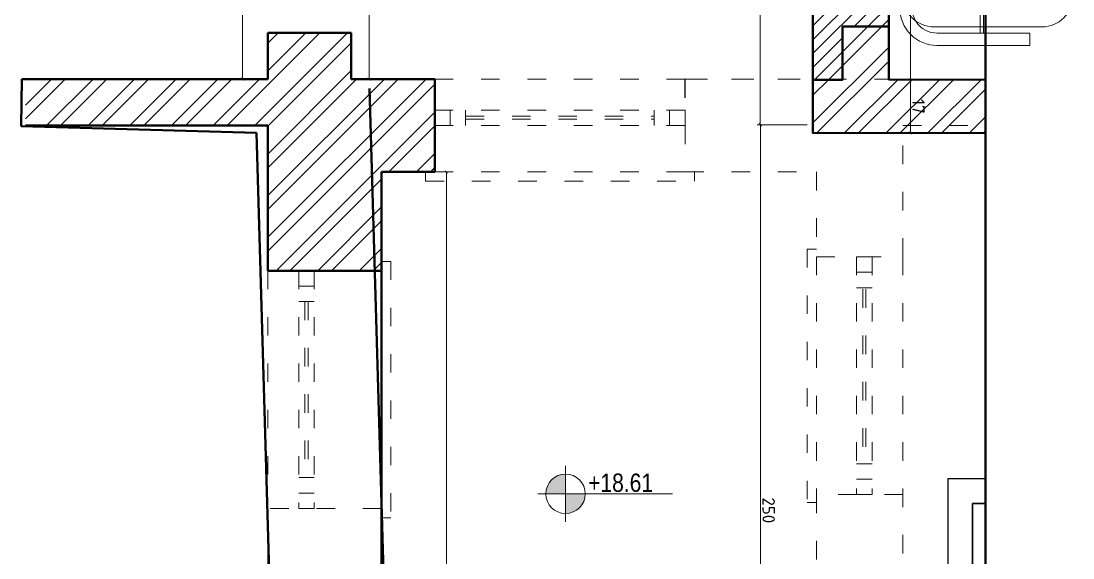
# Model space of a CAD drawing. Header units: inches. Extents: x -10121 to 9010, y 58067 to 62726.
# Drawn here: x 3014.3 to 3354.6, y 61552.1 to 61725.9 of the extents above; entities that cross this region are included whole.
import ezdxf

# ---------------------------------------------------------------- set-up
doc = ezdxf.new("R2010")
doc.units = ezdxf.units.IN
doc.linetypes.add('ACAD_ISO03W100', pattern=[30, 12, -18])
for name, color, linetype, lineweight in [('A-DUVAR 0.50', 40, 'Continuous', 50), ('A-YAZI 0.15', 190, 'Continuous', 15), ('Auto-Duvar', 193, 'Continuous', 25), ('Auto-Olcu', 33, 'Continuous', 15), ('Auto-Silik_Cizgiler', 47, 'Continuous', 9), ('Auto-SilikCizgiler', 251, 'Continuous', 9), ('Auto-Tefris', 32, 'Continuous', 9), ('Auto-Yazi', 7, 'Continuous', 20), ('OLCU+KOT', 70, 'Continuous', 20)]:
    doc.layers.add(name, color=color, linetype=linetype, lineweight=lineweight)
doc.styles.add('1-20', font='isocpeur.ttf', dxfattribs={"height": 4})
doc.styles.add('STYLE1', font='technic_.ttf')
doc.dimstyles.new('ölçü 1_20', dxfattribs={"dimtxt": 4, "dimasz": 1, "dimexe": 1, "dimexo": 3, "dimtad": 1, "dimdec": 0, "dimtxsty": '1-20', "dimblk": 'ARCHTICK', "dimcen": 1.5, "dimclrd": 256, "dimclre": 256, "dimclrt": 256, "dimadec": 0, "dimazin": 0, "dimtfac": 1, "dimtdec": 0, "dimtmove": 0, "dimatfit": 3, "dimldrblk": 'ARCHTICK', "dimfxl": 1, "dimlwd": -1, "dimlwe": -1, "dimarcsym": 0})

# ---------------------------------------------------------------- blocks, each defined once
blk = doc.blocks.new('_ARCHTICK')
at = {"color": 0, "linetype": 'ByBlock', "const_width": 0.15}
blk.add_lwpolyline([(-0.5, -0.5), (0.5, 0.5)], dxfattribs=at)
blk = doc.blocks.new('*D468')
at = {"layer": 'Auto-Olcu', "ltscale": 5, "transparency": 16777216}
for p, q in [((3119.61, 61818.78), (3127.87, 61818.78)), ((3126.87, 61818.78), (3126.87, 61707.08)), ((3124.12, 61707.08), (3127.87, 61707.08))]:
    blk.add_line(p, q, dxfattribs=at)
at = {"layer": 'DEFPOINTS', "color": 0, "ltscale": 5, "transparency": 16777216}
for p in [(3116.61, 61818.78), (3121.12, 61707.08), (3126.87, 61707.08)]:
    blk.add_point(p, dxfattribs=at)
at = {"layer": 'Auto-Olcu', "ltscale": 5, "transparency": 16777216}
for p, rotation in [((3126.87, 61818.78), 90), ((3126.87, 61707.08), 270)]:
    blk.add_blockref('_ARCHTICK', p, dxfattribs=dict(at, rotation=rotation))
at = {"layer": 'Auto-Olcu', "ltscale": 5, "transparency": 16777216, "insert": (3124.25, 61762.93), "char_height": 4, "attachment_point": 5, "rotation": 90, "style": '1-20'}
blk.add_mtext('112', dxfattribs=at)
blk = doc.blocks.new('*D469')
at = {"layer": 'Auto-Olcu', "ltscale": 5, "transparency": 16777216}
for p, q in [((3087.61, 61819), (3084.94, 61819)), ((3085.94, 61819), (3085.94, 61707.08)), ((3091.12, 61707.08), (3084.94, 61707.08))]:
    blk.add_line(p, q, dxfattribs=at)
at = {"layer": 'DEFPOINTS', "color": 0, "ltscale": 5, "transparency": 16777216}
for p in [(3090.61, 61819), (3085.94, 61707.08), (3094.12, 61707.08)]:
    blk.add_point(p, dxfattribs=at)
at = {"layer": 'Auto-Olcu', "ltscale": 5, "transparency": 16777216}
for p, rotation in [((3085.94, 61819), 90), ((3085.94, 61707.08), 270)]:
    blk.add_blockref('_ARCHTICK', p, dxfattribs=dict(at, rotation=rotation))
at = {"layer": 'Auto-Olcu', "ltscale": 5, "transparency": 16777216, "insert": (3083.31, 61763.04), "char_height": 4, "attachment_point": 5, "rotation": 90, "style": '1-20'}
blk.add_mtext('112', dxfattribs=at)
blk = doc.blocks.new('*D484')
at = {"layer": 'Auto-Olcu', "ltscale": 5, "transparency": 16777216}
for p, q in [((3133.86, 61677.08), (3152.9, 61677.08)), ((3151.9, 61677.08), (3151.9, 61308.92)), ((3133.86, 61308.92), (3152.9, 61308.92))]:
    blk.add_line(p, q, dxfattribs=at)
at = {"layer": 'DEFPOINTS', "color": 0, "ltscale": 5, "transparency": 16777216}
for p in [(3130.86, 61677.08), (3130.86, 61308.92), (3151.9, 61308.92)]:
    blk.add_point(p, dxfattribs=at)
at = {"layer": 'Auto-Olcu', "ltscale": 5, "transparency": 16777216}
for p, rotation in [((3151.9, 61677.08), 90), ((3151.9, 61308.92), 270)]:
    blk.add_blockref('_ARCHTICK', p, dxfattribs=dict(at, rotation=rotation))
at = {"layer": 'Auto-Olcu', "ltscale": 5, "transparency": 16777216, "insert": (3149.28, 61493), "char_height": 4, "attachment_point": 5, "rotation": 90, "style": '1-20'}
blk.add_mtext('368', dxfattribs=at)
blk = doc.blocks.new('*D489')
at = {"layer": 'Auto-Olcu', "ltscale": 5, "transparency": 16777216}
for p, q in [((3268.6, 61692.32), (3252.55, 61692.32)), ((3253.55, 61692.32), (3253.55, 61442.69)), ((3268.6, 61442.69), (3252.55, 61442.69))]:
    blk.add_line(p, q, dxfattribs=at)
at = {"layer": 'DEFPOINTS', "color": 0, "ltscale": 5, "transparency": 16777216}
for p in [(3271.6, 61692.32), (3253.55, 61442.69), (3271.6, 61442.69)]:
    blk.add_point(p, dxfattribs=at)
at = {"layer": 'Auto-Olcu', "ltscale": 5, "transparency": 16777216}
for p, rotation in [((3253.55, 61692.32), 90.00127019456967), ((3253.55, 61442.69), 270.0012701945697)]:
    blk.add_blockref('_ARCHTICK', p, dxfattribs=dict(at, rotation=rotation))
at = {"layer": 'Auto-Olcu', "ltscale": 5, "transparency": 16777216, "insert": (3256.17, 61567.51), "char_height": 4, "attachment_point": 5, "rotation": 270.0013, "style": '1-20'}
blk.add_mtext('250', dxfattribs=at)
blk = doc.blocks.new('*D492')
at = {"layer": 'Auto-Olcu', "ltscale": 5, "transparency": 16777216}
for p, q in [((3297.97, 61825.81), (3303.4, 61825.79)), ((3302.4, 61825.79), (3302.03, 61706.87)), ((3297.6, 61706.88), (3303.03, 61706.86))]:
    blk.add_line(p, q, dxfattribs=at)
at = {"layer": 'DEFPOINTS', "color": 0, "ltscale": 5, "transparency": 16777216}
for p in [(3294.97, 61825.82), (3294.6, 61706.89), (3302.03, 61706.87)]:
    blk.add_point(p, dxfattribs=at)
at = {"layer": 'Auto-Olcu', "ltscale": 5, "transparency": 16777216}
for p, rotation in [((3302.4, 61825.79), 89.82435780464125), ((3302.03, 61706.87), 269.8243578046412)]:
    blk.add_blockref('_ARCHTICK', p, dxfattribs=dict(at, rotation=rotation))
at = {"layer": 'Auto-Olcu', "ltscale": 5, "transparency": 16777216, "insert": (3299.59, 61766.34), "char_height": 4, "attachment_point": 5, "rotation": 89.8244, "style": '1-20'}
blk.add_mtext('119', dxfattribs=at)
blk = doc.blocks.new('*D494')
at = {"layer": 'Auto-Olcu', "ltscale": 5, "transparency": 16777216}
for p, q in [((3299.02, 61706.89), (3301.02, 61706.89)), ((3302.02, 61706.89), (3302.03, 61689.64)), ((3299.03, 61689.64), (3301.03, 61689.64))]:
    blk.add_line(p, q, dxfattribs=at)
at = {"layer": 'DEFPOINTS', "color": 0, "ltscale": 5, "transparency": 16777216}
for p in [(3302.02, 61706.89), (3302.03, 61689.64), (3302.03, 61689.64)]:
    blk.add_point(p, dxfattribs=at)
at = {"layer": 'Auto-Olcu', "ltscale": 5, "transparency": 16777216}
for p, rotation in [((3302.02, 61706.89), 90.04773363124546), ((3302.03, 61689.64), 270.0477336312455)]:
    blk.add_blockref('_ARCHTICK', p, dxfattribs=dict(at, rotation=rotation))
at = {"layer": 'Auto-Olcu', "ltscale": 5, "transparency": 16777216, "insert": (3304.65, 61698.27), "char_height": 4, "attachment_point": 5, "rotation": 270.0477, "style": '1-20'}
blk.add_mtext('17', dxfattribs=at)
blk = doc.blocks.new('*D495')
at = {"layer": 'Auto-Olcu', "ltscale": 5, "transparency": 16777216}
for p, q in [((3267.5, 61835.9), (3252.45, 61835.9)), ((3253.45, 61692.32), (3253.45, 61835.9)), ((3267.5, 61692.32), (3252.45, 61692.32))]:
    blk.add_line(p, q, dxfattribs=at)
at = {"layer": 'DEFPOINTS', "color": 0, "ltscale": 5, "transparency": 16777216}
for p in [(3253.45, 61835.9), (3270.5, 61835.9), (3270.5, 61692.32)]:
    blk.add_point(p, dxfattribs=at)
at = {"layer": 'Auto-Olcu', "ltscale": 5, "transparency": 16777216}
for p, rotation in [((3253.45, 61835.9), 90), ((3253.45, 61692.32), 270)]:
    blk.add_blockref('_ARCHTICK', p, dxfattribs=dict(at, rotation=rotation))
at = {"layer": 'Auto-Olcu', "ltscale": 5, "transparency": 16777216, "insert": (3250.82, 61764.11), "char_height": 4, "attachment_point": 5, "rotation": 90, "style": '1-20'}
blk.add_mtext('144', dxfattribs=at)
blk = doc.blocks.new('FGHGJ')
at = {"layer": 'Auto-Silik_Cizgiler'}
for p, q in [((18004.15, -6697.32), (18004.15, -6605.32)), ((18005.15, -6697.32), (18005.15, -6605.32))]:
    blk.add_line(p, q, dxfattribs=at)
at = {"layer": 'Auto-Tefris'}
blk.add_lwpolyline([(17979.15, -6617.32), (17979.15, -6685.32, 0.414214), (17989.15, -6695.32), (18024.15, -6695.32, 0.414214), (18034.15, -6685.32), (18034.15, -6617.32, 0.414214), (18024.15, -6607.32), (17989.15, -6607.32, 0.414214)], format="xyb", close=True, dxfattribs=at)
at = {"layer": 'Auto-Yazi'}
for p, q in [((18020.15, -6601.32), (18020.15, -6605.32)), ((17978.15, -6620.32), (17978.15, -6618.32)), ((17978.15, -6620.32), (17978.15, -6684.32)), ((17982.15, -6618.32), (17982.15, -6620.32)), ((17982.15, -6684.32), (17982.15, -6620.32)), ((18020.15, -6701.32), (18020.15, -6697.32))]:
    blk.add_line(p, q, dxfattribs=at)
for points in [[(17978.15, -6618.32), (17978.15, -6613.32, -0.414214), (17990.15, -6601.32), (18020.15, -6601.32)], [(17978.15, -6618.32), (17978.15, -6613.32, -0.414214), (17990.15, -6601.32), (18020.15, -6601.32)], [(17982.15, -6618.32), (17982.15, -6613.32, -0.414214), (17990.15, -6605.32), (18020.15, -6605.32)], [(17978.15, -6684.32), (17978.15, -6689.32, 0.414214), (17990.15, -6701.32), (18020.15, -6701.32)], [(17978.15, -6684.32), (17978.15, -6689.32, 0.414214), (17990.15, -6701.32), (18020.15, -6701.32)], [(17982.15, -6684.32), (17982.15, -6689.32, 0.414214), (17990.15, -6697.32), (18020.15, -6697.32)]]:
    blk.add_lwpolyline(points, format="xyb", dxfattribs=at)

msp = doc.modelspace()

# ---------------------------------------------------------------- hatches: boundary and pattern name
at = {"layer": 'Auto-Silik_Cizgiler'}
h = msp.add_hatch(dxfattribs=at)
h.set_pattern_fill('ANSI32', color=256)
h.set_pattern_definition([(45, (-18107.958, 83650.127), (-6.735192, 6.735192), []), (45, (-18103.468, 83650.127), (-6.735192, 6.735192), [])])
h.paths.add_polyline_path([(3270.49, 61835.88), (3270.49, 61835.92), (3280.06, 61835.92), (3280.06, 61809.89), (3295.05, 61809.89), (3295.05, 61836.04), (3294.61, 61911.64), (3269.69, 61911.64), (3269.69, 61865.64), (3245.02, 61865.64), (3245.19, 61835.72)])
h.paths.add_polyline_path([(3280.06, 61724.14), (3280.06, 61724.13), (3295.05, 61724.13), (3295.05, 61724.14)])
h = msp.add_hatch(dxfattribs=at)
h.set_pattern_fill('ANSI31', color=256)
h.set_pattern_definition([(45, (22874.2633, 50678.4637), (-2.24506403, 2.24506403), [])])
h.paths.add_polyline_path([(3270.36, 61835.92), (3280.06, 61835.98), (3280.06, 61809.89), (3295.05, 61809.89), (3295.12, 61724.14), (3280.06, 61724.14), (3280.06, 61706.89), (3270.5, 61706.89)])
h = msp.add_hatch(dxfattribs=at)
h.set_pattern_fill('ANSI32', color=256)
h.set_pattern_definition([(45, (34262.638, 0), (-6.7351921, 6.7351921), []), (45, (34267.128, 0), (-6.7351921, 6.7351921), [])])
h.paths.add_polyline_path([(3015.67, 61692.08), (3015.67, 61707.08), (3094.12, 61707.08), (3094.12, 61722.08), (3121.12, 61722.08), (3121.12, 61707.08), (3148.12, 61707.08), (3148.12, 61677.08), (3130.88, 61677.08), (3130.88, 61645.08), (3094.12, 61645.08), (3094.12, 61692.08)])
h = msp.add_hatch(dxfattribs=at)
h.set_pattern_fill('ANSI32', color=256)
h.set_pattern_definition([(45, (22874.263, 50678.464), (-6.735192, 6.735192), []), (45, (22878.7535, 50678.464), (-6.735192, 6.735192), [])])
h.paths.add_polyline_path([(3326.37, 61689.65), (3326.37, 61706.89), (3294.6, 61706.89), (3294.59, 61724.14), (3280.06, 61724.14), (3280.06, 61706.89), (3270.5, 61706.89), (3270.5, 61689.65)])
at = {"layer": 'OLCU+KOT'}
h = msp.add_hatch(color=256, dxfattribs=at)
h.paths.add_polyline_path([(3190.44, 61579.24, 0.414214), (3184.06, 61572.86), (3190.44, 61572.86)])
h.paths.add_polyline_path([(3196.81, 61572.86), (3190.44, 61572.86), (3190.44, 61566.48, 0.414214)])

# ---------------------------------------------------------------- linework, layer by layer
at = {"layer": 'A-DUVAR 0.50'}
for p, q in [((3326.37, 62198.05), (3326.37, 60399.84)), ((3295.05, 61836.04), (3295.05, 61706.88)), ((3094.12, 61707.08), (3094.12, 61722.08)), ((3094.12, 61722.08), (3121.12, 61722.08)), ((3121.12, 61722.08), (3121.12, 61707.08)), ((3014.49, 61707.08), (3094.12, 61707.08)), ((3121.12, 61707.08), (3148.12, 61707.08)), ((3148.12, 61707.08), (3148.12, 61677.08)), ((3295.05, 61706.88), (3326.37, 61706.91)), ((3094.12, 61692.08), (3015.67, 61692.08)), ((3094.12, 61645.08), (3094.12, 61692.08)), ((3148.12, 61677.08), (3130.88, 61677.08)), ((3130.88, 61677.08), (3130.88, 61645.08)), ((3130.88, 61645.08), (3094.12, 61645.08)), ((3130.88, 61645.08), (3130.86, 61308.92))]:
    msp.add_line(p, q, dxfattribs=at)
at = {"layer": 'A-DUVAR 0.50', "color": 0}
for p, q in [((3014.25, 61691.87), (3014.49, 61707.08)), ((3127.03, 61704.08), (3136.82, 61361.53)), ((3090.43, 61689.66), (3014.25, 61691.87)), ((3014.25, 61691.87), (3090.43, 61689.66)), ((3098.46, 61408.53), (3090.43, 61689.66)), ((3090.43, 61689.66), (3098.46, 61408.53))]:
    msp.add_line(p, q, dxfattribs=at)
at = {"layer": 'A-DUVAR 0.50', "ltscale": 0.8}
msp.add_line((3094.1, 61674.85), (3094.1, 61684.85), dxfattribs=at)
at = {"layer": 'A-DUVAR 0.50'}
msp.add_lwpolyline([(3326.37, 61689.66), (3270.5, 61689.61), (3270.5, 61835.9), (3245.19, 61835.64)], dxfattribs=at)
at = {"layer": 'A-DUVAR 0.50', "ltscale": 0.8}
msp.add_lwpolyline([(3295.12, 61724.14), (3280.06, 61724.14), (3280.06, 61706.89), (3270.5, 61706.89)], dxfattribs=at)
at = {"layer": 'Auto-Duvar'}
for p, q in [((3322.1, 61569.68), (3326.37, 61569.68)), ((3322.1, 61425.16), (3322.1, 61569.68))]:
    msp.add_line(p, q, dxfattribs=at)
for points in [[(3326.37, 61577.68), (3314.1, 61577.68), (3314.1, 61522.67)], [(3326.37, 61569.68), (3322.1, 61569.68), (3322.1, 61522.67)]]:
    msp.add_lwpolyline(points, dxfattribs=at)
at = {"layer": 'Auto-SilikCizgiler', "color": 1, "linetype": 'ACAD_ISO03W100', "ltscale": 0.5, "true_color": 0xe60000}
for p, q in [((3148.12, 61692.08), (3148.12, 61677.08)), ((3299.57, 61692.08), (3326.37, 61692.08)), ((3299.62, 61692.08), (3326.37, 61692.08)), ((3299.62, 61649.58), (3299.62, 61692.08)), ((3148.12, 61677.08), (3130.88, 61677.08)), ((3145.12, 61677.08), (3145.12, 61674.08)), ((3232.14, 61677.08), (3232.14, 61674.08)), ((3271.62, 61677.08), (3271.62, 61649.58)), ((3271.62, 61652.08), (3268.62, 61652.08)), ((3271.62, 61649.58), (3299.62, 61649.58)), ((3130.88, 61648.08), (3133.88, 61648.08)), ((3133.88, 61648.08), (3133.88, 61565.08)), ((3130.88, 61645.08), (3130.88, 61568.08)), ((3271.62, 61572.58), (3271.62, 61523.58)), ((3299.62, 61572.58), (3271.62, 61572.58)), ((3299.62, 61523.58), (3299.62, 61572.58)), ((3271.62, 61570.08), (3268.62, 61570.08)), ((3130.88, 61565.08), (3133.88, 61565.08))]:
    msp.add_line(p, q, dxfattribs=at)
for points in [[(3148.12, 61692.08), (3148.12, 61707.08), (3121.12, 61707.08), (3121.12, 61722.08)], [(3148.12, 61707.08), (3229.12, 61707.08)], [(3326.37, 61707.08), (3229.07, 61707.08), (3229.07, 61697.08)], [(3280.09, 61707.08), (3229.12, 61707.08), (3229.12, 61697.08)], [(3229.14, 61707.08), (3229.14, 61677.08), (3271.62, 61677.08)], [(3326.37, 61707.08), (3294.62, 61707.08)], [(3148.12, 61697.08), (3229.12, 61697.08)], [(3148.12, 61697.08), (3148.12, 61692.08)], [(3153.12, 61697.08), (3153.12, 61692.08)], [(3158.12, 61697.08), (3158.12, 61692.08)], [(3219.12, 61697.08), (3219.12, 61692.08)], [(3224.12, 61697.08), (3224.12, 61692.08)], [(3229.12, 61697.08), (3229.12, 61692.08)], [(3158.12, 61695.08), (3219.12, 61695.08)], [(3158.12, 61694.08), (3219.12, 61694.08)], [(3148.12, 61692.08), (3229.12, 61692.08)], [(3229.12, 61692.08), (3229.14, 61692.08)], [(3130.88, 61645.08), (3130.88, 61677.08)], [(3148.12, 61677.08), (3229.14, 61677.08)], [(3145.12, 61674.08), (3232.14, 61674.08)], [(3268.62, 61652.08), (3268.62, 61570.08)], [(3271.62, 61649.58), (3271.62, 61572.58)], [(3284.62, 61649.58), (3284.62, 61572.58)], [(3284.62, 61649.58), (3289.62, 61649.58)], [(3289.62, 61649.58), (3289.62, 61572.58)], [(3299.62, 61649.58), (3299.62, 61572.58)], [(3094.12, 61645.08), (3094.12, 61568.08)], [(3104.12, 61645.08), (3104.12, 61568.08)], [(3104.12, 61645.08), (3109.12, 61645.08)], [(3109.12, 61645.08), (3109.12, 61568.08)], [(3284.62, 61644.58), (3289.62, 61644.58)], [(3104.12, 61640.08), (3109.12, 61640.08)], [(3284.62, 61639.58), (3289.62, 61639.58)], [(3286.62, 61639.08), (3286.62, 61582.58)], [(3287.62, 61639.08), (3287.62, 61582.58)], [(3104.12, 61635.08), (3109.12, 61635.08)], [(3106.12, 61635.08), (3106.12, 61578.08)], [(3107.12, 61635.08), (3107.12, 61578.08)], [(3284.62, 61582.58), (3289.62, 61582.58)], [(3104.12, 61578.08), (3109.12, 61578.08)], [(3284.62, 61577.58), (3289.62, 61577.58)], [(3104.12, 61573.08), (3109.12, 61573.08)], [(3284.62, 61572.58), (3289.62, 61572.58)], [(3130.88, 61568.08), (3094.12, 61568.08), (3094.12, 61519.08), (3130.88, 61519.08)], [(3130.88, 61568.08), (3094.12, 61568.08), (3094.12, 61519.08), (3130.88, 61519.08)], [(3104.12, 61568.08), (3109.12, 61568.08)], [(3130.88, 61519.08), (3130.88, 61568.08)]]:
    msp.add_lwpolyline(points, dxfattribs=at)
at = {"layer": 'OLCU+KOT'}
for p, q in [((3190.44, 61581.94), (3190.44, 61563.78)), ((3181.51, 61572.86), (3225.06, 61572.86))]:
    msp.add_line(p, q, dxfattribs=at)
msp.add_circle((3190.44, 61572.86), 6.38, dxfattribs=at)

# ---------------------------------------------------------------- block references
at = {"layer": 'A-YAZI 0.15'}
msp.add_blockref('FGHGJ', (-14679.52, 68419.3), dxfattribs=at)

# ---------------------------------------------------------------- texts
at = {"layer": 'OLCU+KOT', "style": 'STYLE1'}
msp.add_text('+18.61', height=5.94, dxfattribs=at).set_placement((3197.76, 61573.48))

# ---------------------------------------------------------------- dimensions: what is measured, and where the dimension line sits
at = {"layer": 'Auto-Olcu', "ltscale": 5}
for p1, p2, distance, picture, middle in [((3270.5, 61692.32), (3270.5, 61835.9), 17.06, '*D495', (3250.82, 61764.11)), ((3294.97, 61825.82), (3294.6, 61706.89), 7.43, '*D492', (3299.59, 61766.34)), ((3302.02, 61706.89), (3302.03, 61689.64), 0, '*D494', (3304.65, 61698.27)), ((3271.6, 61692.32), (3271.6, 61442.69), -18.05, '*D489', (3256.17, 61567.51)), ((3130.86, 61677.08), (3130.86, 61308.92), 21.04, '*D484', (3149.28, 61493))]:
    dim = msp.add_aligned_dim(p1=p1, p2=p2, distance=distance, dimstyle='ölçü 1_20', dxfattribs=at)
    dim.commit()
    dim.dimension.update_dxf_attribs({"geometry": picture, "text_midpoint": middle})
for base, p1, p2, picture, middle in [((3085.94, 61707.08), (3090.61, 61819), (3094.12, 61707.08), '*D469', (3083.31, 61763.04)), ((3126.87, 61707.08), (3116.61, 61818.78), (3121.12, 61707.08), '*D468', (3124.25, 61762.93))]:
    dim = msp.add_linear_dim(base=base, p1=p1, p2=p2, angle=90, dimstyle='ölçü 1_20', dxfattribs=at)
    dim.commit()
    dim.dimension.update_dxf_attribs({"geometry": picture, "text_midpoint": middle})

doc.saveas('drawing.dxf')
